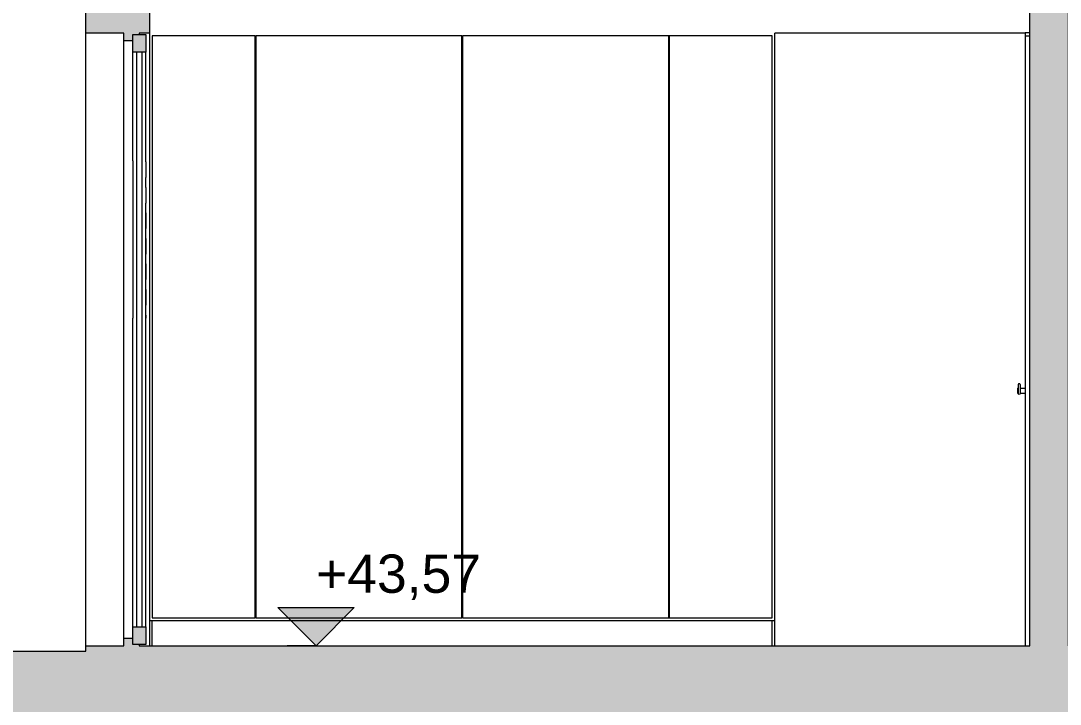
# Model space of a CAD drawing. Header units: metres. Extents: x -111189 to -108577, y -72951 to -72647.
# Drawn here: x -108917.114 to -108913.041, y -72938.841 to -72936.164 of the extents above; entities that cross this region are included whole.
import ezdxf

# ---------------------------------------------------------------- set-up
doc = ezdxf.new("R2010")
doc.units = ezdxf.units.M
doc.header["$MEASUREMENT"] = 0
for name, color, linetype in [('03 - LAJES', 7, 'Continuous'), ('05 - PAREDES..35', 7, 'Continuous'), ('08 - EQUIPAMENTO FIXO', 7, 'Continuous'), ('12 - COTAS GERAIS', 7, 'Continuous')]:
    doc.layers.add(name, color=color, linetype=linetype)
doc.styles.add('ESTILO_GERADO_7', font='')
doc.styles.get('ESTILO_GERADO_7').set_extended_font_data('Helvetica')
doc.dimstyles.new('ESTILO_GERADO__5', dxfattribs={"dimtxt": 0.15, "dimasz": 0.114, "dimexe": 0.18, "dimexo": 0.0625, "dimgap": 0, "dimtad": 1, "dimzin": 0, "dimdsep": 46, "dimtxsty": 'ESTILO_GERADO_7', "dimblk": 'ARROWHEAD_2', "dimblk1": 'ARROWHEAD_2', "dimblk2": 'ARROWHEAD_2', "dimcen": 0.09, "dimse1": 1, "dimse2": 1, "dimclrd": 7, "dimclre": 7, "dimclrt": 7, "dimadec": 0, "dimazin": 0, "dimtfac": 1, "dimtdec": 4, "dimtmove": 0, "dimatfit": 3, "dimfxl": 1, "dimtolj": 1, "dimtzin": 0, "dimarcsym": 0})

# ---------------------------------------------------------------- blocks, each defined once
blk = doc.blocks.new('Corte Elem_470_1', base_point=(-108745.4296, -72941.9624))
at = {"layer": '03 - LAJES', "linetype": 'Continuous', "lineweight": 13}
blk.add_hatch(color=251, dxfattribs=at).paths.add_polyline_path([(-108910.9097, -72938.7624), (-108916.8597, -72938.7624), (-108916.8597, -72938.9624), (-108910.9097, -72938.9624)])
blk = doc.blocks.new('Corte Elem_472_1', base_point=(-108745.4296, -72941.9624))
at = {"layer": '05 - PAREDES..35', "linetype": 'Continuous', "lineweight": 13}
for points in [[(-108916.8597, -72936.2124), (-108916.6097, -72936.2124), (-108916.6097, -72934.9804), (-108916.8597, -72934.9804)], [(-108916.6097, -72938.7624), (-108916.6097, -72938.6124), (-108916.8597, -72938.6124), (-108916.8597, -72938.7624)]]:
    blk.add_hatch(color=251, dxfattribs=at).paths.add_polyline_path(points)
at = {"layer": '05 - PAREDES..35', "color": 7, "linetype": 'Continuous', "lineweight": 20}
for p, q in [((-108916.8597, -72936.2124), (-108916.8597, -72934.9804)), ((-108916.6097, -72934.9886), (-108916.6097, -72936.2124)), ((-108916.8597, -72938.6324), (-108916.8597, -72938.6124))]:
    blk.add_line(p, q, dxfattribs=at)
blk = doc.blocks.new('Corte Elem_476_1', base_point=(-108745.4296, -72941.9624))
at = {"layer": '05 - PAREDES..35', "linetype": 'Continuous', "lineweight": 13}
blk.add_hatch(color=251, dxfattribs=at).paths.add_polyline_path([(-108913.1597, -72934.9804), (-108913.1597, -72938.7624), (-108913.0097, -72938.7624), (-108913.0097, -72934.9804)])
at = {"layer": '05 - PAREDES..35', "color": 7, "linetype": 'Continuous', "lineweight": 20}
for p, q in [((-108913.1597, -72938.6124), (-108913.1597, -72934.9886)), ((-108913.0097, -72934.9804), (-108913.0097, -72938.2675)), ((-108913.0097, -72938.2675), (-108913.0097, -72938.523)), ((-108913.0097, -72938.523), (-108913.0097, -72938.6124))]:
    blk.add_line(p, q, dxfattribs=at)
blk = doc.blocks.new('Corte Elem_477_1', base_point=(-108745.4296, -72941.9624))
at = {"layer": '03 - LAJES', "linetype": 'Continuous', "lineweight": 13}
blk.add_hatch(color=251, dxfattribs=at).paths.add_polyline_path([(-108916.6097, -72938.6124), (-108916.6097, -72938.7624), (-108913.1597, -72938.7624), (-108913.1597, -72938.6124)])
at = {"layer": '03 - LAJES', "color": 7, "linetype": 'Continuous', "lineweight": 20}
blk.add_line((-108916.6097, -72938.6124), (-108913.1597, -72938.6124), dxfattribs=at)
blk = doc.blocks.new('Corte Elem_517_1', base_point=(-108745.4296, -72941.9624))
at = {"layer": '05 - PAREDES..35', "linetype": 'Continuous', "lineweight": 13}
for points in [[(-108916.6497, -72936.2174), (-108916.6497, -72936.2124), (-108916.7097, -72936.2124), (-108916.7097, -72936.2424), (-108916.6747, -72936.2424), (-108916.6747, -72936.2174)], [(-108916.6747, -72936.2874), (-108916.6247, -72936.2874), (-108916.6247, -72936.2174), (-108916.6747, -72936.2174)], [(-108916.6747, -72938.5374), (-108916.6747, -72938.6074), (-108916.6247, -72938.6074), (-108916.6247, -72938.5374)], [(-108916.6747, -72938.5824), (-108916.7097, -72938.5824), (-108916.7097, -72938.6124), (-108916.6497, -72938.6124), (-108916.6497, -72938.6074), (-108916.6747, -72938.6074)]]:
    blk.add_hatch(color=251, dxfattribs=at).paths.add_polyline_path(points)
at = {"layer": '05 - PAREDES..35', "color": 7, "linetype": 'Continuous', "lineweight": 13}
for p, q in [((-108916.8597, -72938.6124), (-108916.8597, -72936.2124)), ((-108916.6097, -72936.2124), (-108916.6097, -72938.6124)), ((-108916.7097, -72938.5824), (-108916.7097, -72936.2424)), ((-108916.6747, -72936.7122), (-108916.6747, -72936.2874)), ((-108916.6247, -72936.7169), (-108916.6247, -72936.2874)), ((-108916.6747, -72936.7122), (-108916.6747, -72937.3283)), ((-108916.6247, -72936.7169), (-108916.6247, -72936.7784)), ((-108916.6247, -72936.8168), (-108916.6247, -72936.7784)), ((-108916.6247, -72936.8168), (-108916.6247, -72936.8783)), ((-108916.6247, -72937.4965), (-108916.6247, -72936.8783)), ((-108916.6247, -72936.9167), (-108916.6247, -72936.9782)), ((-108916.6247, -72937.0166), (-108916.6247, -72937.0781)), ((-108916.6247, -72937.1165), (-108916.6247, -72937.178)), ((-108916.6247, -72937.2164), (-108916.6247, -72937.2779)), ((-108916.6747, -72937.4965), (-108916.6747, -72937.3283)), ((-108916.6247, -72937.3164), (-108916.6247, -72937.3283)), ((-108916.6747, -72938.1127), (-108916.6747, -72937.4965)), ((-108916.6247, -72937.5085), (-108916.6247, -72937.4965)), ((-108916.6247, -72937.5469), (-108916.6247, -72937.5085)), ((-108916.6247, -72937.6084), (-108916.6247, -72937.5469)), ((-108916.6247, -72937.6468), (-108916.6247, -72937.6084)), ((-108916.6247, -72937.7083), (-108916.6247, -72937.6468)), ((-108916.6247, -72937.7467), (-108916.6247, -72937.7083)), ((-108916.6247, -72937.8082), (-108916.6247, -72937.7467)), ((-108916.6247, -72937.8466), (-108916.6247, -72937.8082)), ((-108916.6247, -72937.9081), (-108916.6247, -72937.8466)), ((-108916.6247, -72937.9465), (-108916.6247, -72937.9081)), ((-108916.6247, -72938.008), (-108916.6247, -72937.9465)), ((-108916.6247, -72938.0464), (-108916.6247, -72938.008)), ((-108916.6247, -72938.1079), (-108916.6247, -72938.0464)), ((-108916.6747, -72938.5374), (-108916.6747, -72938.1127)), ((-108916.6247, -72938.5374), (-108916.6247, -72938.1079))]:
    blk.add_line(p, q, dxfattribs=at)
at = {"layer": '05 - PAREDES..35', "color": 7, "linetype": 'Continuous', "lineweight": 20}
for p, q in [((-108916.7097, -72936.2124), (-108916.8597, -72936.2124)), ((-108916.7097, -72936.2424), (-108916.7097, -72936.2124)), ((-108916.6497, -72936.2124), (-108916.6497, -72936.2174)), ((-108916.6097, -72936.2124), (-108916.6497, -72936.2124)), ((-108916.6747, -72936.2424), (-108916.7097, -72936.2424)), ((-108916.6747, -72936.2174), (-108916.6497, -72936.2174)), ((-108916.6747, -72936.2424), (-108916.6747, -72936.2174)), ((-108916.6747, -72936.2874), (-108916.6747, -72936.2424)), ((-108916.6497, -72936.2174), (-108916.6247, -72936.2174)), ((-108916.6247, -72936.2174), (-108916.6247, -72936.2874)), ((-108916.6247, -72936.2874), (-108916.6747, -72936.2874)), ((-108916.6597, -72938.5374), (-108916.6597, -72936.2874)), ((-108916.6397, -72936.2874), (-108916.6397, -72938.5374)), ((-108916.6747, -72938.5374), (-108916.6247, -72938.5374)), ((-108916.6747, -72938.5824), (-108916.6747, -72938.5374)), ((-108916.6247, -72938.5374), (-108916.6247, -72938.6074)), ((-108916.8597, -72938.6124), (-108916.7097, -72938.6124)), ((-108916.7097, -72938.6124), (-108916.7097, -72938.5824)), ((-108916.7097, -72938.5824), (-108916.6747, -72938.5824)), ((-108916.6747, -72938.6074), (-108916.6747, -72938.5824)), ((-108916.6497, -72938.6074), (-108916.6747, -72938.6074)), ((-108916.6497, -72938.6074), (-108916.6497, -72938.6124)), ((-108916.6247, -72938.6074), (-108916.6497, -72938.6074)), ((-108916.6497, -72938.6124), (-108916.6097, -72938.6124))]:
    blk.add_line(p, q, dxfattribs=at)
blk = doc.blocks.new('Corte Elem_522_1', base_point=(-108745.4296, -72941.9624))
at = {"layer": '08 - EQUIPAMENTO FIXO', "color": 7, "linetype": 'Continuous', "lineweight": 13}
for p, q in [((-108914.1597, -72938.5124), (-108914.1597, -72936.2124)), ((-108916.1952, -72936.2229), (-108916.5992, -72936.2229)), ((-108916.5992, -72936.2229), (-108916.5992, -72938.5019)), ((-108916.1952, -72938.5019), (-108916.1952, -72936.2229)), ((-108916.1952, -72936.2324), (-108916.1932, -72936.2324)), ((-108915.7892, -72936.2229), (-108916.1932, -72936.2229)), ((-108916.1932, -72936.2229), (-108916.1932, -72938.5019)), ((-108915.3852, -72936.2229), (-108915.7892, -72936.2229)), ((-108915.3852, -72938.5019), (-108915.3852, -72936.2229)), ((-108915.3852, -72936.2324), (-108915.3832, -72936.2324)), ((-108914.9792, -72936.2229), (-108915.3832, -72936.2229)), ((-108915.3832, -72936.2229), (-108915.3832, -72938.5019)), ((-108914.5752, -72936.2229), (-108914.9792, -72936.2229)), ((-108914.5752, -72938.5019), (-108914.5752, -72936.2229)), ((-108914.5752, -72936.2324), (-108914.5732, -72936.2324)), ((-108914.1692, -72936.2229), (-108914.5732, -72936.2229)), ((-108914.5732, -72936.2229), (-108914.5732, -72938.5019)), ((-108914.1692, -72938.5019), (-108914.1692, -72936.2229)), ((-108916.1932, -72938.4924), (-108916.1952, -72938.4924)), ((-108915.3832, -72938.4924), (-108915.3852, -72938.4924)), ((-108914.5732, -72938.4924), (-108914.5752, -72938.4924)), ((-108916.6097, -72938.5124), (-108916.5997, -72938.5124)), ((-108916.5997, -72938.5124), (-108914.1697, -72938.5124)), ((-108916.5997, -72938.6124), (-108916.5997, -72938.5124)), ((-108916.5992, -72938.5019), (-108916.1952, -72938.5019)), ((-108916.1932, -72938.5019), (-108915.7892, -72938.5019)), ((-108915.7892, -72938.5019), (-108915.3852, -72938.5019)), ((-108915.3832, -72938.5019), (-108914.9792, -72938.5019)), ((-108914.9792, -72938.5019), (-108914.5752, -72938.5019)), ((-108914.5732, -72938.5019), (-108914.1692, -72938.5019)), ((-108914.1697, -72938.5124), (-108914.1597, -72938.5124)), ((-108914.1697, -72938.6124), (-108914.1697, -72938.5124)), ((-108914.1597, -72938.6124), (-108914.1597, -72938.5124))]:
    blk.add_line(p, q, dxfattribs=at)
blk = doc.blocks.new('Corte Elem_540_1', base_point=(-108745.4296, -72941.9624))
at = {"layer": '03 - LAJES', "linetype": 'Continuous', "lineweight": 13}
blk.add_hatch(color=251, dxfattribs=at).paths.add_polyline_path([(-108919.8082, -72938.6324), (-108919.8082, -72939.0624), (-108916.8597, -72939.0624), (-108916.8597, -72938.6324)])
at = {"layer": '03 - LAJES', "color": 7, "linetype": 'Continuous', "lineweight": 20}
for p, q in [((-108919.8082, -72939.0624), (-108919.8082, -72938.6324)), ((-108919.8082, -72938.6324), (-108916.8597, -72938.6324)), ((-108919.5646, -72939.0624), (-108919.8082, -72939.0624)), ((-108916.8597, -72939.0624), (-108919.0646, -72939.0624))]:
    blk.add_line(p, q, dxfattribs=at)
blk = doc.blocks.new('Corte Elem_593_1', base_point=(-108745.4296, -72941.9624))
at = {"layer": '05 - PAREDES..35', "color": 7, "linetype": 'Continuous', "lineweight": 13}
for p, q in [((-108913.1787, -72936.2104), (-108913.1787, -72936.2224)), ((-108913.1787, -72936.2104), (-108913.1597, -72936.2104)), ((-108913.205, -72937.5865), (-108913.2061, -72937.5892)), ((-108913.2061, -72937.5892), (-108913.2061, -72937.6027)), ((-108913.2024, -72937.5854), (-108913.205, -72937.5865)), ((-108913.1997, -72937.5865), (-108913.2024, -72937.5854)), ((-108913.1986, -72937.5892), (-108913.1997, -72937.5865)), ((-108913.1986, -72937.5892), (-108913.1986, -72937.6027)), ((-108913.2087, -72937.6024), (-108913.2087, -72937.6043)), ((-108913.2087, -72937.6024), (-108913.2086, -72937.6024)), ((-108913.2087, -72937.6043), (-108913.2087, -72937.6093)), ((-108913.2087, -72937.6093), (-108913.2087, -72937.6155)), ((-108913.2087, -72937.6155), (-108913.2087, -72937.6205)), ((-108913.2087, -72937.6205), (-108913.2087, -72937.6224)), ((-108913.2087, -72937.6224), (-108913.2086, -72937.6224)), ((-108913.2086, -72937.6024), (-108913.2064, -72937.6024)), ((-108913.2086, -72937.6224), (-108913.2064, -72937.6224)), ((-108913.2064, -72937.6024), (-108913.2063, -72937.6024)), ((-108913.2064, -72937.6224), (-108913.2063, -72937.6224)), ((-108913.2063, -72937.6024), (-108913.2063, -72937.6043)), ((-108913.2063, -72937.6037), (-108913.2062, -72937.6037)), ((-108913.2063, -72937.6043), (-108913.2063, -72937.6093)), ((-108913.2063, -72937.6093), (-108913.2063, -72937.6155)), ((-108913.2063, -72937.6155), (-108913.2063, -72937.6205)), ((-108913.2063, -72937.6205), (-108913.2063, -72937.6224)), ((-108913.2063, -72937.6212), (-108913.2062, -72937.6212)), ((-108913.2062, -72937.6037), (-108913.2061, -72937.6037)), ((-108913.2062, -72937.6212), (-108913.2061, -72937.6212)), ((-108913.2061, -72937.6027), (-108913.2061, -72937.6067)), ((-108913.2061, -72937.6067), (-108913.2061, -72937.6122)), ((-108913.2061, -72937.6122), (-108913.2061, -72937.6178)), ((-108913.2061, -72937.6178), (-108913.2061, -72937.622)), ((-108913.2061, -72937.622), (-108913.2061, -72937.6237)), ((-108913.205, -72937.6264), (-108913.2061, -72937.6237)), ((-108913.2024, -72937.6275), (-108913.205, -72937.6264)), ((-108913.1997, -72937.6264), (-108913.2024, -72937.6275)), ((-108913.1986, -72937.6237), (-108913.1997, -72937.6264)), ((-108913.1986, -72937.6027), (-108913.1986, -72937.6067)), ((-108913.1986, -72937.6037), (-108913.1985, -72937.6037)), ((-108913.1986, -72937.6067), (-108913.1986, -72937.6122)), ((-108913.1986, -72937.6122), (-108913.1986, -72937.6178)), ((-108913.1986, -72937.6178), (-108913.1986, -72937.622)), ((-108913.1986, -72937.6212), (-108913.1985, -72937.6212)), ((-108913.1986, -72937.622), (-108913.1986, -72937.6237)), ((-108913.1985, -72937.6024), (-108913.1985, -72937.6043)), ((-108913.1985, -72937.6024), (-108913.1984, -72937.6024)), ((-108913.1985, -72937.6043), (-108913.1985, -72937.6093)), ((-108913.1985, -72937.6093), (-108913.1985, -72937.6155)), ((-108913.1985, -72937.6155), (-108913.1985, -72937.6205)), ((-108913.1985, -72937.6205), (-108913.1985, -72937.6224)), ((-108913.1985, -72937.6224), (-108913.1984, -72937.6224)), ((-108913.1984, -72937.6024), (-108913.1787, -72937.6024)), ((-108913.1984, -72937.6224), (-108913.1787, -72937.6224))]:
    blk.add_line(p, q, dxfattribs=at)
blk = doc.blocks.new('Corte Elem_594_1', base_point=(-108745.4296, -72941.9624))
at = {"layer": '05 - PAREDES..35', "color": 7, "linetype": 'Continuous', "lineweight": 13}
for p, q in [((-108912.9907, -72936.2104), (-108913.0097, -72936.2104)), ((-108912.9907, -72936.2104), (-108912.9907, -72938.2675)), ((-108913.1787, -72936.2224), (-108913.1787, -72938.6124)), ((-108913.1787, -72936.2224), (-108913.1597, -72936.2224)), ((-108912.9707, -72937.5892), (-108912.9696, -72937.5865)), ((-108912.9707, -72937.5892), (-108912.9707, -72937.6027)), ((-108912.9696, -72937.5865), (-108912.9669, -72937.5854)), ((-108912.9669, -72937.5854), (-108912.9643, -72937.5865)), ((-108912.9643, -72937.5865), (-108912.9632, -72937.5892)), ((-108912.9632, -72937.5892), (-108912.9632, -72937.6027)), ((-108912.9709, -72937.6024), (-108912.9907, -72937.6024)), ((-108912.9709, -72937.6224), (-108912.9907, -72937.6224)), ((-108912.9708, -72937.6024), (-108912.9709, -72937.6024)), ((-108912.9708, -72937.6224), (-108912.9709, -72937.6224)), ((-108912.9708, -72937.6024), (-108912.9708, -72937.6043)), ((-108912.9707, -72937.6037), (-108912.9708, -72937.6037)), ((-108912.9708, -72937.6043), (-108912.9708, -72937.6093)), ((-108912.9708, -72937.6093), (-108912.9708, -72937.6155)), ((-108912.9708, -72937.6155), (-108912.9708, -72937.6205)), ((-108912.9708, -72937.6205), (-108912.9708, -72937.6224)), ((-108912.9707, -72937.6212), (-108912.9708, -72937.6212)), ((-108912.9707, -72937.6027), (-108912.9707, -72937.6067)), ((-108912.9707, -72937.6067), (-108912.9707, -72937.6122)), ((-108912.9707, -72937.6122), (-108912.9707, -72937.6178)), ((-108912.9707, -72937.6178), (-108912.9707, -72937.622)), ((-108912.9707, -72937.622), (-108912.9707, -72937.6237)), ((-108912.9707, -72937.6237), (-108912.9696, -72937.6264)), ((-108912.9696, -72937.6264), (-108912.9669, -72937.6275)), ((-108912.9669, -72937.6275), (-108912.9643, -72937.6264)), ((-108912.9643, -72937.6264), (-108912.9632, -72937.6237)), ((-108912.9632, -72937.6027), (-108912.9632, -72937.6067)), ((-108912.9631, -72937.6037), (-108912.9632, -72937.6037)), ((-108912.9632, -72937.6067), (-108912.9632, -72937.6122)), ((-108912.9632, -72937.6122), (-108912.9632, -72937.6178)), ((-108912.9632, -72937.6178), (-108912.9632, -72937.622)), ((-108912.9631, -72937.6212), (-108912.9632, -72937.6212)), ((-108912.9632, -72937.622), (-108912.9632, -72937.6237)), ((-108912.963, -72937.6037), (-108912.9631, -72937.6037)), ((-108912.963, -72937.6212), (-108912.9631, -72937.6212)), ((-108912.963, -72937.6024), (-108912.963, -72937.6043)), ((-108912.9629, -72937.6024), (-108912.963, -72937.6024)), ((-108912.963, -72937.6043), (-108912.963, -72937.6093)), ((-108912.963, -72937.6093), (-108912.963, -72937.6155)), ((-108912.963, -72937.6155), (-108912.963, -72937.6205)), ((-108912.963, -72937.6205), (-108912.963, -72937.6224)), ((-108912.9629, -72937.6224), (-108912.963, -72937.6224)), ((-108912.9608, -72937.6024), (-108912.9629, -72937.6024)), ((-108912.9608, -72937.6224), (-108912.9629, -72937.6224)), ((-108912.9607, -72937.6024), (-108912.9608, -72937.6024)), ((-108912.9607, -72937.6224), (-108912.9608, -72937.6224)), ((-108912.9607, -72937.6024), (-108912.9607, -72937.6043)), ((-108912.9607, -72937.6043), (-108912.9607, -72937.6093)), ((-108912.9607, -72937.6093), (-108912.9607, -72937.6155)), ((-108912.9607, -72937.6155), (-108912.9607, -72937.6205)), ((-108912.9607, -72937.6205), (-108912.9607, -72937.6224)), ((-108912.9907, -72938.5245), (-108912.9907, -72938.6124))]:
    blk.add_line(p, q, dxfattribs=at)
blk = doc.blocks.new('Corte Elem_598_1', base_point=(-108745.4296, -72941.9624))
at = {"layer": '05 - PAREDES..35', "color": 7, "linetype": 'Continuous', "lineweight": 13}
for p, q in [((-108913.1597, -72935.8089), (-108916.6097, -72935.8089)), ((-108913.1787, -72936.2124), (-108914.1597, -72936.2124))]:
    blk.add_line(p, q, dxfattribs=at)
blk = doc.blocks.new('*D1368', base_point=(-108745.4296, -72941.9624))
at = {"layer": '12 - COTAS GERAIS', "color": 7, "linetype": 'Continuous', "lineweight": 5, "transparency": 16777216}
for p, q in [((-108911.3252, -72938.6557), (-108911.4752, -72938.5691)), ((-108911.4002, -72938.6124), (-108911.4002, -72938.5391)), ((-108911.2877, -72938.6124), (-108911.5127, -72938.6124)), ((-108911.4002, -72938.9624), (-108911.4002, -72938.6124)), ((-108911.4752, -72938.9191), (-108911.3252, -72939.0057)), ((-108911.2877, -72938.9624), (-108911.5127, -72938.9624))]:
    blk.add_line(p, q, dxfattribs=at)
blk = doc.blocks.new('ARROWHEAD_2')
at = {"color": 0, "linetype": 'Continuous', "lineweight": 0}
for p, q in [((-0.378, -0.655), (0.378, 0.655)), ((0, 0), (-1, 0))]:
    blk.add_line(p, q, dxfattribs=at)
blk = doc.blocks.new('Cota_10_1', base_point=(-108915.9572, -72944.6624))
at = {"layer": '12 - COTAS GERAIS', "linetype": 'Continuous', "lineweight": 5}
blk.add_hatch(color=7, dxfattribs=at).paths.add_polyline_path([(-108915.9572, -72938.6124), (-108915.8072, -72938.4624), (-108916.1072, -72938.4624)])
at = {"layer": '12 - COTAS GERAIS', "color": 7, "linetype": 'Continuous', "lineweight": 5}
for p, q in [((-108915.9572, -72938.6124), (-108916.1072, -72938.4624)), ((-108916.1072, -72938.4624), (-108915.8072, -72938.4624)), ((-108915.8072, -72938.4624), (-108915.9572, -72938.6124)), ((-108915.9572, -72938.6124), (-108916.0697, -72938.6124)), ((-108915.9572, -72938.6124), (-108915.8447, -72938.6124))]:
    blk.add_line(p, q, dxfattribs=at)
at = {"layer": '12 - COTAS GERAIS', "color": 7, "lineweight": 5, "insert": (-108915.9572, -72938.4324), "char_height": 0.15, "attachment_point": 7, "style": 'ESTILO_GERADO_7'}
blk.add_mtext('\\A1;{\\pql;\\fHelvetica|b0|i0|c0|p0;\\W1.000000;+43,57}', dxfattribs=at)

msp = doc.modelspace()

# ---------------------------------------------------------------- block references
at = {"layer": '03 - LAJES', "lineweight": 0}
for name in ['Corte Elem_477_1', 'Corte Elem_540_1', 'Corte Elem_470_1']:
    msp.add_blockref(name, (-108745.4296, -72941.9624), dxfattribs=at)
at = {"layer": '05 - PAREDES..35', "lineweight": 0}
for name in ['Corte Elem_472_1', 'Corte Elem_476_1', 'Corte Elem_598_1', 'Corte Elem_517_1', 'Corte Elem_593_1', 'Corte Elem_594_1']:
    msp.add_blockref(name, (-108745.4296, -72941.9624), dxfattribs=at)
at = {"layer": '08 - EQUIPAMENTO FIXO', "lineweight": 0}
msp.add_blockref('Corte Elem_522_1', (-108745.4296, -72941.9624), dxfattribs=at)
at = {"layer": '12 - COTAS GERAIS', "color": 7, "linetype": 'Continuous', "lineweight": 5}
msp.add_blockref('Cota_10_1', (-108915.9572, -72944.6624), dxfattribs=at)

# ---------------------------------------------------------------- dimensions: what is measured, and where the dimension line sits
dim = msp.add_linear_dim(base=(-108911.4002, -72938.6124), p1=(-108913.8847, -72938.9624), p2=(-108911.4002, -72938.6124), angle=90, dimstyle='ESTILO_GERADO__5', dxfattribs=at)
dim.commit()
dim.dimension.update_dxf_attribs({"geometry": '*D1368', "text_midpoint": (-108911.5052, -72939.2237), "dimtype": 160, "text_rotation": 90})

doc.saveas('drawing.dxf')
